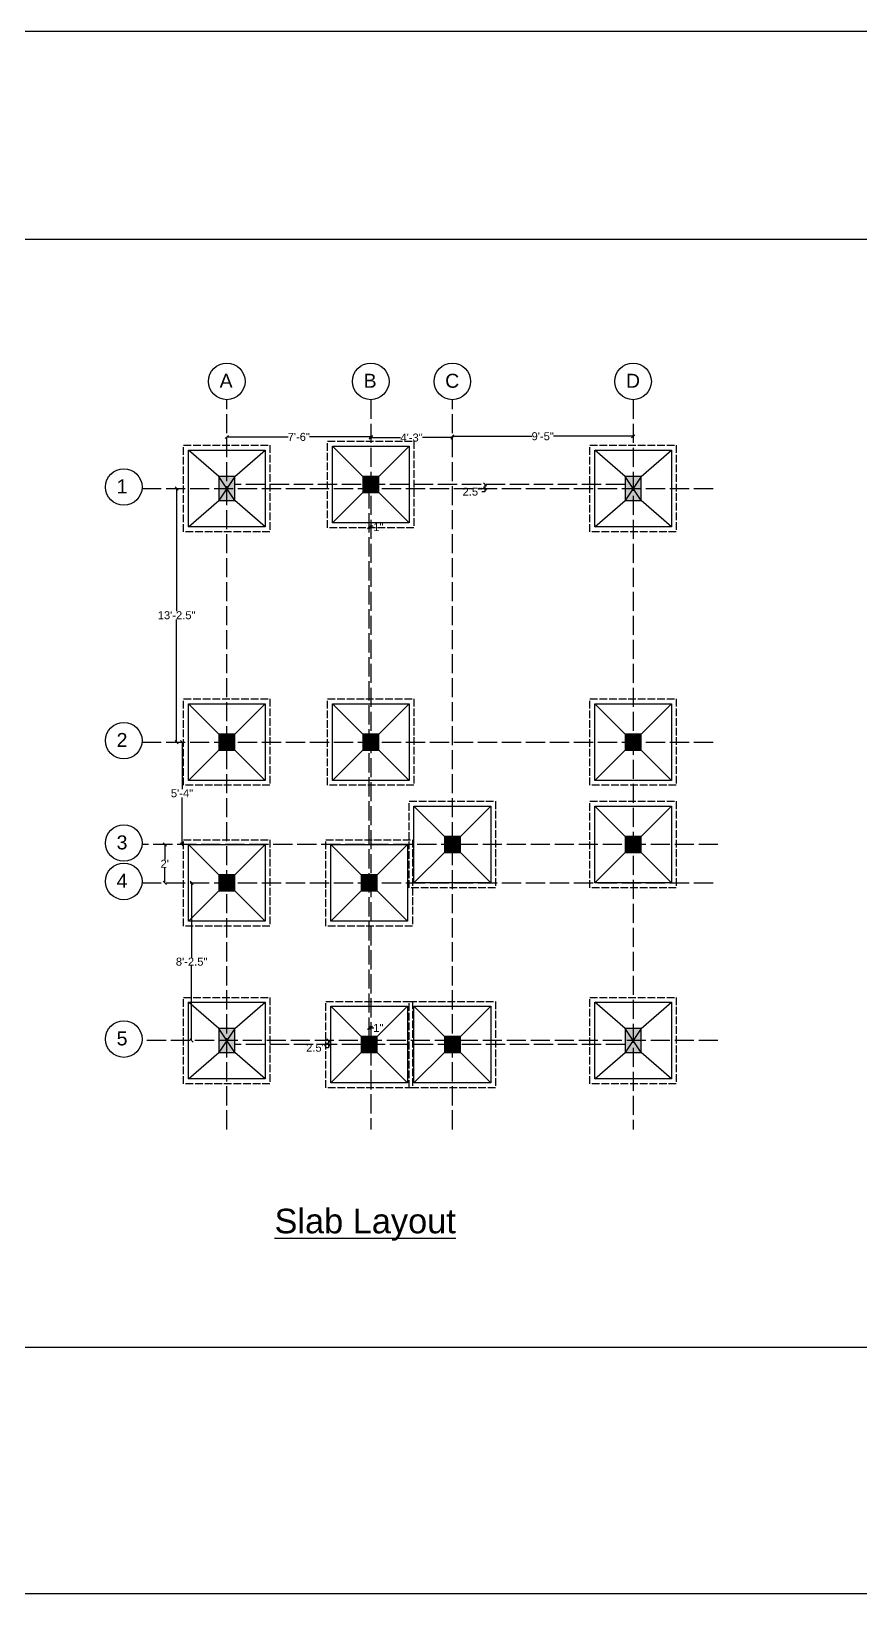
# Model space of a CAD drawing. Header units: inches. Extents: x -7575 to 10804, y -338 to 3076.
# Drawn here: x 3419 to 3937, y -338 to 638 of the extents above; entities that cross this region are included whole.
import ezdxf

# ---------------------------------------------------------------- set-up
doc = ezdxf.new("R2010")
doc.units = ezdxf.units.IN
doc.header["$MEASUREMENT"] = 0
doc.linetypes.add('ACAD_ISO02W100', pattern=[15, 12, -3])
doc.layers.get('0').update_dxf_attribs({"true_color": 0xfafafa})
doc.layers.add('W1', color=40, linetype='Continuous')
doc.styles.get("Standard").update_dxf_attribs({"font": 'arial.ttf'})
doc.dimstyles.get("Standard").update_dxf_attribs({"dimtxt": 5, "dimasz": 2, "dimexe": 0.18, "dimexo": 0.0625, "dimgap": 0.09, "dimtad": 0, "dimtih": 1, "dimtoh": 1, "dimdsep": 46, "dimlunit": 3, "dimtxsty": 'Standard', "dimblk": 'OBLIQUE', "dimcen": 2, "dimse1": 1, "dimse2": 1, "dimclrd": 3, "dimadec": 0, "dimazin": 0, "dimtfac": 1, "dimtofl": 0, "dimtmove": 0, "dimatfit": 3, "dimfxl": 1, "dimtolj": 1, "dimtzin": 0, "dimarcsym": 0})

# ---------------------------------------------------------------- blocks, each defined once
blk = doc.blocks.new('_Oblique')
at = {"color": 0, "linetype": 'ByBlock', "lineweight": -2}
blk.add_line((-0.5, -0.5), (0.5, 0.5), dxfattribs=at)
blk = doc.blocks.new('*D153')
at = {"color": 3, "lineweight": -2, "transparency": 16777216}
for p, q in [((3541.01, 384.7), (3579.29, 384.7)), ((3631.01, 384.7), (3592.72, 384.7))]:
    blk.add_line(p, q, dxfattribs=at)
at = {"layer": 'Defpoints', "color": 0, "transparency": 16777216}
for p in [(3541.01, 385.74), (3631.01, 385.74), (3631.01, 384.7)]:
    blk.add_point(p, dxfattribs=at)
at = {"color": 3, "lineweight": -2, "transparency": 16777216, "xscale": 2, "yscale": 2, "zscale": 2, "rotation": 180}
blk.add_blockref('_Oblique', (3541.01, 384.7), dxfattribs=at)
at = {"color": 3, "lineweight": -2, "transparency": 16777216, "xscale": 2, "yscale": 2, "zscale": 2}
blk.add_blockref('_Oblique', (3631.01, 384.7), dxfattribs=at)
at = {"color": 0, "transparency": 16777216, "insert": (3586.01, 384.7), "char_height": 5, "attachment_point": 5}
blk.add_mtext('\\A1;7\'-6"', dxfattribs=at)
blk = doc.blocks.new('*D154')
at = {"color": 3, "lineweight": -2, "transparency": 16777216}
for p, q in [((3631.01, 384.27), (3649.67, 384.27)), ((3682.01, 384.27), (3663.34, 384.27))]:
    blk.add_line(p, q, dxfattribs=at)
at = {"layer": 'Defpoints', "color": 0, "transparency": 16777216}
for p in [(3631.01, 381.75), (3682.01, 384.27), (3682.01, 379.03)]:
    blk.add_point(p, dxfattribs=at)
at = {"color": 3, "lineweight": -2, "transparency": 16777216, "xscale": 2, "yscale": 2, "zscale": 2, "rotation": 180}
blk.add_blockref('_Oblique', (3631.01, 384.27), dxfattribs=at)
at = {"color": 3, "lineweight": -2, "transparency": 16777216, "xscale": 2, "yscale": 2, "zscale": 2}
blk.add_blockref('_Oblique', (3682.01, 384.27), dxfattribs=at)
at = {"color": 0, "transparency": 16777216, "insert": (3656.51, 384.27), "char_height": 5, "attachment_point": 5}
blk.add_mtext('\\A1;4\'-3"', dxfattribs=at)
blk = doc.blocks.new('*D155')
at = {"color": 3, "lineweight": -2, "transparency": 16777216}
for p, q in [((3682.01, 385.11), (3731.77, 385.11)), ((3795.01, 385.11), (3745.24, 385.11))]:
    blk.add_line(p, q, dxfattribs=at)
at = {"layer": 'Defpoints', "color": 0, "transparency": 16777216}
for p in [(3795.01, 385.11), (3682.01, 379.03), (3795.01, 379.03)]:
    blk.add_point(p, dxfattribs=at)
at = {"color": 3, "lineweight": -2, "transparency": 16777216, "xscale": 2, "yscale": 2, "zscale": 2, "rotation": 180}
blk.add_blockref('_Oblique', (3682.01, 385.11), dxfattribs=at)
at = {"color": 3, "lineweight": -2, "transparency": 16777216, "xscale": 2, "yscale": 2, "zscale": 2}
blk.add_blockref('_Oblique', (3795.01, 385.11), dxfattribs=at)
at = {"color": 0, "transparency": 16777216, "insert": (3738.51, 385.11), "char_height": 5, "attachment_point": 5}
blk.add_mtext('\\A1;9\'-5"', dxfattribs=at)
blk = doc.blocks.new('*D156')
at = {"color": 3, "lineweight": -2, "transparency": 16777216}
for p, q in [((3630.01, 328.36), (3631.01, 328.36)), ((3631.01, 328.36), (3633.01, 328.36))]:
    blk.add_line(p, q, dxfattribs=at)
at = {"layer": 'Defpoints', "color": 0, "transparency": 16777216}
for p in [(3630.01, 328.26), (3631.01, 328.36), (3631.01, 328.26)]:
    blk.add_point(p, dxfattribs=at)
at = {"color": 3, "lineweight": -2, "transparency": 16777216, "xscale": 2, "yscale": 2, "zscale": 2, "rotation": 180}
blk.add_blockref('_Oblique', (3630.01, 328.36), dxfattribs=at)
at = {"color": 3, "lineweight": -2, "transparency": 16777216, "xscale": 2, "yscale": 2, "zscale": 2}
blk.add_blockref('_Oblique', (3631.01, 328.36), dxfattribs=at)
at = {"color": 0, "transparency": 16777216, "insert": (3635.74, 328.36), "char_height": 5, "attachment_point": 5}
blk.add_mtext('\\A1;1"', dxfattribs=at)
blk = doc.blocks.new('*D157')
at = {"color": 3, "lineweight": -2, "transparency": 16777216}
for p, q in [((3509.63, 352.49), (3509.63, 275.88)), ((3509.63, 193.99), (3509.63, 270.59))]:
    blk.add_line(p, q, dxfattribs=at)
at = {"layer": 'Defpoints', "color": 0, "transparency": 16777216}
for p in [(3513.01, 352.49), (3509.63, 193.99), (3513.01, 193.99)]:
    blk.add_point(p, dxfattribs=at)
at = {"color": 3, "lineweight": -2, "transparency": 16777216, "xscale": 2, "yscale": 2, "zscale": 2}
for p, rotation in [((3509.63, 352.49), 90), ((3509.63, 193.99), 270)]:
    blk.add_blockref('_Oblique', p, dxfattribs=dict(at, rotation=rotation))
at = {"color": 0, "transparency": 16777216, "insert": (3509.63, 273.24), "char_height": 5, "attachment_point": 5}
blk.add_mtext('\\A1;13\'-2.5"', dxfattribs=at)
blk = doc.blocks.new('*D158')
at = {"color": 3, "lineweight": -2, "transparency": 16777216}
for p, q in [((3513.01, 193.99), (3513.01, 164.62)), ((3513.01, 129.99), (3513.01, 159.36))]:
    blk.add_line(p, q, dxfattribs=at)
at = {"layer": 'Defpoints', "color": 0, "transparency": 16777216}
for p in [(3513.01, 193.99), (3513.01, 129.99), (3513.01, 129.99)]:
    blk.add_point(p, dxfattribs=at)
at = {"color": 3, "lineweight": -2, "transparency": 16777216, "xscale": 2, "yscale": 2, "zscale": 2}
for p, rotation in [((3513.01, 193.99), 90), ((3513.01, 129.99), 270)]:
    blk.add_blockref('_Oblique', p, dxfattribs=dict(at, rotation=rotation))
at = {"color": 0, "transparency": 16777216, "insert": (3513.01, 161.99), "char_height": 5, "attachment_point": 5}
blk.add_mtext('\\A1;5\'-4"', dxfattribs=at)
blk = doc.blocks.new('*D159')
at = {"color": 3, "lineweight": -2, "transparency": 16777216}
for p, q in [((3502.21, 129.99), (3502.21, 120.59)), ((3502.21, 105.99), (3502.21, 115.39))]:
    blk.add_line(p, q, dxfattribs=at)
at = {"layer": 'Defpoints', "color": 0, "transparency": 16777216}
for p in [(3502.21, 129.99), (3502.21, 105.99), (3502.21, 105.99)]:
    blk.add_point(p, dxfattribs=at)
at = {"color": 3, "lineweight": -2, "transparency": 16777216, "xscale": 2, "yscale": 2, "zscale": 2}
for p, rotation in [((3502.21, 129.99), 90), ((3502.21, 105.99), 270)]:
    blk.add_blockref('_Oblique', p, dxfattribs=dict(at, rotation=rotation))
at = {"color": 0, "transparency": 16777216, "insert": (3502.21, 117.99), "char_height": 5, "attachment_point": 5}
blk.add_mtext("\\A1;2'", dxfattribs=at)
blk = doc.blocks.new('*D160')
at = {"color": 3, "lineweight": -2, "transparency": 16777216}
for p, q in [((3519.02, 105.99), (3519.02, 59.38)), ((3519.02, 7.49), (3519.02, 54.1))]:
    blk.add_line(p, q, dxfattribs=at)
at = {"layer": 'Defpoints', "color": 0, "transparency": 16777216}
for p in [(3519.02, 105.99), (3519.02, 7.49), (3519.02, 7.49)]:
    blk.add_point(p, dxfattribs=at)
at = {"color": 3, "lineweight": -2, "transparency": 16777216, "xscale": 2, "yscale": 2, "zscale": 2}
for p, rotation in [((3519.02, 105.99), 90), ((3519.02, 7.49), 270)]:
    blk.add_blockref('_Oblique', p, dxfattribs=dict(at, rotation=rotation))
at = {"color": 0, "transparency": 16777216, "insert": (3519.02, 56.74), "char_height": 5, "attachment_point": 5}
blk.add_mtext('\\A1;8\'-2.5"', dxfattribs=at)
blk = doc.blocks.new('*D161')
at = {"color": 3, "linetype": 'ACAD_ISO02W100', "lineweight": -2, "transparency": 16777216}
for p, q in [((3702.41, 354.99), (3702.41, 352.49)), ((3702.41, 352.49), (3702.41, 350.49)), ((3702.41, 350.49), (3700.41, 350.49))]:
    blk.add_line(p, q, dxfattribs=at)
at = {"layer": 'Defpoints', "color": 0, "linetype": 'ACAD_ISO02W100', "transparency": 16777216}
for p in [(3700.91, 354.99), (3700.91, 352.49), (3702.41, 352.49)]:
    blk.add_point(p, dxfattribs=at)
at = {"color": 3, "linetype": 'ACAD_ISO02W100', "lineweight": -2, "transparency": 16777216, "xscale": 2, "yscale": 2, "zscale": 2}
for p, rotation in [((3702.41, 354.99), 90), ((3702.41, 352.49), 270)]:
    blk.add_blockref('_Oblique', p, dxfattribs=dict(at, rotation=rotation))
at = {"color": 0, "linetype": 'ACAD_ISO02W100', "transparency": 16777216, "insert": (3694.49, 350.49), "char_height": 5, "attachment_point": 5}
blk.add_mtext('\\A1;2.5"', dxfattribs=at)
blk = doc.blocks.new('*D162')
at = {"color": 3, "linetype": 'ACAD_ISO02W100', "lineweight": -2, "transparency": 16777216}
for p, q in [((3604.6, 2.99), (3602.6, 2.99)), ((3604.6, 7.49), (3604.6, 4.99)), ((3604.6, 4.99), (3604.6, 2.99))]:
    blk.add_line(p, q, dxfattribs=at)
at = {"layer": 'Defpoints', "color": 0, "linetype": 'ACAD_ISO02W100', "transparency": 16777216}
for p in [(3604.6, 7.49), (3604.6, 4.99), (3604.6, 4.99)]:
    blk.add_point(p, dxfattribs=at)
at = {"color": 3, "linetype": 'ACAD_ISO02W100', "lineweight": -2, "transparency": 16777216, "xscale": 2, "yscale": 2, "zscale": 2}
for p, rotation in [((3604.6, 7.49), 90), ((3604.6, 4.99), 270)]:
    blk.add_blockref('_Oblique', p, dxfattribs=dict(at, rotation=rotation))
at = {"color": 0, "linetype": 'ACAD_ISO02W100', "transparency": 16777216, "insert": (3596.68, 2.99), "char_height": 5, "attachment_point": 5}
blk.add_mtext('\\A1;2.5"', dxfattribs=at)
blk = doc.blocks.new('*D163')
at = {"color": 3, "linetype": 'ACAD_ISO02W100', "lineweight": -2, "transparency": 16777216}
for p, q in [((3630.01, 15.41), (3631.01, 15.41)), ((3631.01, 15.41), (3633.01, 15.41))]:
    blk.add_line(p, q, dxfattribs=at)
at = {"layer": 'Defpoints', "color": 0, "linetype": 'ACAD_ISO02W100', "transparency": 16777216}
for p in [(3630.01, 15.14), (3631.01, 15.41), (3631.01, 15.14)]:
    blk.add_point(p, dxfattribs=at)
at = {"color": 3, "linetype": 'ACAD_ISO02W100', "lineweight": -2, "transparency": 16777216, "xscale": 2, "yscale": 2, "zscale": 2, "rotation": 180}
blk.add_blockref('_Oblique', (3630.01, 15.41), dxfattribs=at)
at = {"color": 3, "linetype": 'ACAD_ISO02W100', "lineweight": -2, "transparency": 16777216, "xscale": 2, "yscale": 2, "zscale": 2}
blk.add_blockref('_Oblique', (3631.01, 15.41), dxfattribs=at)
at = {"color": 0, "linetype": 'ACAD_ISO02W100', "transparency": 16777216, "insert": (3635.74, 15.41), "char_height": 5, "attachment_point": 5}
blk.add_mtext('\\A1;1"', dxfattribs=at)

msp = doc.modelspace()

# ---------------------------------------------------------------- hatches: boundary and pattern name
at = {"true_color": 0x20d9be}
h = msp.add_hatch(color=132, dxfattribs=at)
h.dxf.hatch_style = 1
h.paths.add_polyline_path([(3546.009, 359.988), (3536.009, 359.988), (3536.009, 344.988), (3546.009, 344.988)])
h = msp.add_hatch(color=1)
h.dxf.hatch_style = 1
h.paths.add_polyline_path([(3626.009, 359.988), (3626.009, 349.988), (3636.009, 349.988), (3636.009, 359.988)])
h = msp.add_hatch(color=132, dxfattribs=at)
h.dxf.hatch_style = 1
h.paths.add_polyline_path([(3800.009, 359.988), (3790.009, 359.988), (3790.009, 344.988), (3800.009, 344.988)])
h = msp.add_hatch(color=1)
h.dxf.hatch_style = 1
h.paths.add_polyline_path([(3536.009, 198.988), (3536.009, 188.988), (3546.009, 188.988), (3546.009, 198.988)])
h = msp.add_hatch(color=1)
h.dxf.hatch_style = 1
h.paths.add_polyline_path([(3626.009, 198.988), (3626.009, 188.988), (3636.009, 188.988), (3636.009, 198.988)])
h = msp.add_hatch(color=1)
h.dxf.hatch_style = 1
h.paths.add_polyline_path([(3790.009, 198.988), (3790.009, 188.988), (3800.009, 188.988), (3800.009, 198.988)])
h = msp.add_hatch(color=1)
h.dxf.hatch_style = 1
h.paths.add_polyline_path([(3677.009, 134.988), (3677.009, 124.988), (3687.009, 124.988), (3687.009, 134.988)])
h = msp.add_hatch(color=1)
h.dxf.hatch_style = 1
h.paths.add_polyline_path([(3790.009, 134.988), (3790.009, 124.988), (3800.009, 124.988), (3800.009, 134.988)])
h = msp.add_hatch(color=1)
h.dxf.hatch_style = 1
h.paths.add_polyline_path([(3536.009, 110.988), (3536.009, 100.988), (3546.009, 100.988), (3546.009, 110.988)])
h = msp.add_hatch(color=1)
h.dxf.hatch_style = 1
h.paths.add_polyline_path([(3625.009, 110.988), (3625.009, 100.988), (3635.009, 100.988), (3635.009, 110.988)])
h = msp.add_hatch(color=132, dxfattribs=at)
h.dxf.hatch_style = 1
h.paths.add_polyline_path([(3546.009, 14.988), (3536.009, 14.988), (3536.009, -0.012), (3546.009, -0.012)])
h = msp.add_hatch(color=1)
h.dxf.hatch_style = 1
h.paths.add_polyline_path([(3625.009, 9.988), (3625.009, -0.012), (3635.009, -0.012), (3635.009, 9.988)])
h = msp.add_hatch(color=1)
h.dxf.hatch_style = 1
h.paths.add_polyline_path([(3677.009, 9.988), (3677.009, -0.012), (3687.009, -0.012), (3687.009, 9.988)])
h = msp.add_hatch(color=132, dxfattribs=at)
h.dxf.hatch_style = 1
h.paths.add_polyline_path([(3800.009, 14.988), (3790.009, 14.988), (3790.009, -0.012), (3800.009, -0.012)])

# ---------------------------------------------------------------- linework, layer by layer
at = {"linetype": 'ACAD_ISO02W100'}
for p, q in [((3541.009, -48.012), (3541.009, 407.988)), ((3631.009, 407.988), (3631.009, 198.988)), ((3682.009, -48.012), (3682.009, 407.988)), ((3795.009, 407.988), (3795.009, -48.012)), ((3488.009, 352.488), (3848.009, 352.488)), ((3790.009, 354.988), (3546.009, 354.988)), ((3630.009, 9.988), (3630.009, 349.988)), ((3631.009, 198.988), (3631.009, -48.012)), ((3488.009, 193.988), (3848.009, 193.988)), ((3687.009, 129.988), (3488.009, 129.988)), ((3848.009, 129.988), (3687.009, 129.988)), ((3488.009, 105.988), (3848.009, 105.988)), ((3848.009, 7.488), (3488.009, 7.488)), ((3848.009, 7.488), (3488.009, 7.488)), ((3790.009, 4.988), (3546.009, 4.988))]:
    msp.add_line(p, q, dxfattribs=at)
for p, q in [((3536.009, 359.988), (3517.009, 376.488)), ((3546.009, 359.988), (3565.009, 376.488)), ((3607.009, 378.988), (3626.009, 359.988)), ((3636.009, 359.988), (3655.009, 378.988)), ((3790.009, 359.988), (3771.009, 376.488)), ((3800.009, 359.988), (3819.009, 376.488)), ((3517.009, 328.488), (3536.009, 344.988)), ((3565.009, 328.488), (3546.009, 344.988)), ((3626.009, 349.988), (3607.009, 330.988)), ((3636.009, 349.988), (3655.009, 330.988)), ((3771.009, 328.488), (3790.009, 344.988)), ((3819.009, 328.488), (3800.009, 344.988)), ((3517.009, 217.988), (3536.009, 198.988)), ((3546.009, 198.988), (3565.009, 217.988)), ((3607.009, 217.988), (3626.009, 198.988)), ((3636.009, 198.988), (3655.009, 217.988)), ((3771.009, 217.988), (3790.009, 198.988)), ((3800.009, 198.988), (3819.009, 217.988)), ((3536.009, 188.988), (3517.009, 169.988)), ((3546.009, 188.988), (3565.009, 169.988)), ((3626.009, 188.988), (3607.009, 169.988)), ((3636.009, 188.988), (3655.009, 169.988)), ((3790.009, 188.988), (3771.009, 169.988)), ((3800.009, 188.988), (3819.009, 169.988)), ((3658.009, 153.988), (3677.009, 134.988)), ((3687.009, 134.988), (3706.009, 153.988)), ((3771.009, 153.988), (3790.009, 134.988)), ((3800.009, 134.988), (3819.009, 153.988)), ((3517.009, 129.988), (3536.009, 110.988)), ((3546.009, 110.988), (3565.009, 129.988)), ((3606.009, 129.988), (3625.009, 110.988)), ((3635.009, 110.988), (3654.009, 129.988)), ((3677.009, 124.988), (3658.009, 105.988)), ((3687.009, 124.988), (3706.009, 105.988)), ((3790.009, 124.988), (3771.009, 105.988)), ((3800.009, 124.988), (3819.009, 105.988)), ((3536.009, 100.988), (3517.009, 81.988)), ((3546.009, 100.988), (3565.009, 81.988)), ((3625.009, 100.988), (3606.009, 81.988)), ((3635.009, 100.988), (3654.009, 81.988)), ((3536.009, 14.988), (3517.009, 31.488)), ((3546.009, 14.988), (3565.009, 31.488)), ((3790.009, 14.988), (3771.009, 31.488)), ((3800.009, 14.988), (3819.009, 31.488)), ((3606.009, 28.988), (3625.009, 9.988)), ((3635.009, 9.988), (3654.009, 28.988)), ((3658.009, 28.988), (3677.009, 9.988)), ((3687.009, 9.988), (3706.009, 28.988)), ((3517.009, -16.512), (3536.009, -0.012)), ((3565.009, -16.512), (3546.009, -0.012)), ((3625.009, -0.012), (3606.009, -19.012)), ((3635.009, -0.012), (3654.009, -19.012)), ((3677.009, -0.012), (3658.009, -19.012)), ((3687.009, -0.012), (3706.009, -19.012)), ((3771.009, -16.512), (3790.009, -0.012)), ((3819.009, -16.512), (3800.009, -0.012))]:
    msp.add_line(p, q)
for points in [[(1702.502, 638.237), (5191.399, 638.237), (5191.399, -338.232), (1702.502, -338.232)], [(2690.608, 508.317), (5133.402, 508.317), (5133.402, -184.426), (2690.608, -184.426)], [(3517.009, 376.488), (3565.009, 376.488), (3565.009, 328.488), (3517.009, 328.488)], [(3607.009, 378.988), (3655.009, 378.988), (3655.009, 330.988), (3607.009, 330.988)], [(3771.009, 376.488), (3819.009, 376.488), (3819.009, 328.488), (3771.009, 328.488)], [(3517.009, 217.988), (3565.009, 217.988), (3565.009, 169.988), (3517.009, 169.988)], [(3607.009, 217.988), (3655.009, 217.988), (3655.009, 169.988), (3607.009, 169.988)], [(3771.009, 217.988), (3819.009, 217.988), (3819.009, 169.988), (3771.009, 169.988)], [(3658.009, 153.988), (3706.009, 153.988), (3706.009, 105.988), (3658.009, 105.988)], [(3771.009, 153.988), (3819.009, 153.988), (3819.009, 105.988), (3771.009, 105.988)], [(3517.009, 129.988), (3565.009, 129.988), (3565.009, 81.988), (3517.009, 81.988)], [(3606.009, 129.988), (3654.009, 129.988), (3654.009, 81.988), (3606.009, 81.988)], [(3517.009, 31.488), (3565.009, 31.488), (3565.009, -16.512), (3517.009, -16.512)], [(3771.009, 31.488), (3819.009, 31.488), (3819.009, -16.512), (3771.009, -16.512)], [(3606.009, 28.988), (3654.009, 28.988), (3654.009, -19.012), (3606.009, -19.012)], [(3658.009, 28.988), (3706.009, 28.988), (3706.009, -19.012), (3658.009, -19.012)]]:
    msp.add_lwpolyline(points, close=True)
at = {"color": 41, "linetype": 'ACAD_ISO02W100', "ltscale": 0.4, "true_color": 0xf4ee51}
for points in [[(3604.009, 381.988), (3658.009, 381.988), (3658.009, 327.988), (3604.009, 327.988)], [(3514.009, 379.488), (3568.009, 379.488), (3568.009, 325.488), (3514.009, 325.488)], [(3768.009, 379.488), (3822.009, 379.488), (3822.009, 325.488), (3768.009, 325.488)], [(3514.009, 220.988), (3568.009, 220.988), (3568.009, 166.988), (3514.009, 166.988)], [(3604.009, 220.988), (3658.009, 220.988), (3658.009, 166.988), (3604.009, 166.988)], [(3768.009, 220.988), (3822.009, 220.988), (3822.009, 166.988), (3768.009, 166.988)], [(3655.009, 156.988), (3709.009, 156.988), (3709.009, 102.988), (3655.009, 102.988)], [(3768.009, 156.988), (3822.009, 156.988), (3822.009, 102.988), (3768.009, 102.988)], [(3514.009, 132.988), (3568.009, 132.988), (3568.009, 78.988), (3514.009, 78.988)], [(3603.009, 132.988), (3657.009, 132.988), (3657.009, 78.988), (3603.009, 78.988)], [(3514.009, 34.488), (3568.009, 34.488), (3568.009, -19.512), (3514.009, -19.512)], [(3603.009, 31.988), (3657.009, 31.988), (3657.009, -22.012), (3603.009, -22.012)], [(3655.009, 31.988), (3709.009, 31.988), (3709.009, -22.012), (3655.009, -22.012)], [(3768.009, 34.488), (3822.009, 34.488), (3822.009, -19.512), (3768.009, -19.512)]]:
    msp.add_lwpolyline(points, close=True, dxfattribs=at)
for centre in [(3541.009, 419.416), (3631.009, 419.416), (3682.009, 419.416), (3795.009, 419.416), (3476.619, 353.418), (3476.619, 194.918), (3476.619, 130.918), (3476.619, 106.918), (3476.619, 8.418)]:
    msp.add_circle(centre, 11.428)
at = {"layer": 'W1', "color": 132, "true_color": 0x20d9be}
for p, q in [((3546.009, 359.988), (3536.009, 344.988)), ((3546.009, 344.988), (3536.009, 359.988)), ((3800.009, 359.988), (3790.009, 344.988)), ((3800.009, 344.988), (3790.009, 359.988)), ((3546.009, 14.988), (3536.009, -0.012)), ((3546.009, -0.012), (3536.009, 14.988)), ((3800.009, 14.988), (3790.009, -0.012)), ((3800.009, -0.012), (3790.009, 14.988))]:
    msp.add_line(p, q, dxfattribs=at)
at = {"layer": 'W1', "color": 1}
for p, q in [((3626.009, 349.988), (3636.009, 359.988)), ((3636.009, 349.988), (3626.009, 359.988)), ((3536.009, 188.988), (3546.009, 198.988)), ((3546.009, 188.988), (3536.009, 198.988)), ((3626.009, 188.988), (3636.009, 198.988)), ((3636.009, 188.988), (3626.009, 198.988)), ((3790.009, 188.988), (3800.009, 198.988)), ((3800.009, 188.988), (3790.009, 198.988)), ((3677.009, 124.988), (3687.009, 134.988)), ((3687.009, 124.988), (3677.009, 134.988)), ((3790.009, 124.988), (3800.009, 134.988)), ((3800.009, 124.988), (3790.009, 134.988)), ((3536.009, 100.988), (3546.009, 110.988)), ((3546.009, 100.988), (3536.009, 110.988)), ((3625.009, 100.988), (3635.009, 110.988)), ((3635.009, 100.988), (3625.009, 110.988)), ((3625.009, -0.012), (3635.009, 9.988)), ((3635.009, -0.012), (3625.009, 9.988)), ((3625.009, -0.012), (3635.009, 9.988)), ((3635.009, -0.012), (3625.009, 9.988)), ((3677.009, -0.012), (3687.009, 9.988)), ((3687.009, -0.012), (3677.009, 9.988)), ((3677.009, -0.012), (3687.009, 9.988)), ((3687.009, -0.012), (3677.009, 9.988))]:
    msp.add_line(p, q, dxfattribs=at)
at = {"layer": 'W1', "color": 132, "true_color": 0x20d9be}
for points in [[(3536.009, 344.988), (3546.009, 344.988), (3546.009, 359.988), (3536.009, 359.988)], [(3536.009, 344.988), (3546.009, 344.988), (3546.009, 359.988), (3536.009, 359.988)], [(3790.009, 344.988), (3800.009, 344.988), (3800.009, 359.988), (3790.009, 359.988)], [(3790.009, 344.988), (3800.009, 344.988), (3800.009, 359.988), (3790.009, 359.988)], [(3536.009, -0.012), (3546.009, -0.012), (3546.009, 14.988), (3536.009, 14.988)], [(3536.009, -0.012), (3546.009, -0.012), (3546.009, 14.988), (3536.009, 14.988)], [(3790.009, -0.012), (3800.009, -0.012), (3800.009, 14.988), (3790.009, 14.988)], [(3790.009, -0.012), (3800.009, -0.012), (3800.009, 14.988), (3790.009, 14.988)]]:
    msp.add_lwpolyline(points, close=True, dxfattribs=at)
at = {"layer": 'W1', "color": 1}
for points in [[(3626.009, 349.988), (3636.009, 349.988), (3636.009, 359.988), (3626.009, 359.988)], [(3626.009, 349.988), (3636.009, 349.988), (3636.009, 359.988), (3626.009, 359.988)], [(3536.009, 188.988), (3546.009, 188.988), (3546.009, 198.988), (3536.009, 198.988)], [(3536.009, 188.988), (3546.009, 188.988), (3546.009, 198.988), (3536.009, 198.988)], [(3626.009, 188.988), (3636.009, 188.988), (3636.009, 198.988), (3626.009, 198.988)], [(3626.009, 188.988), (3636.009, 188.988), (3636.009, 198.988), (3626.009, 198.988)], [(3790.009, 188.988), (3800.009, 188.988), (3800.009, 198.988), (3790.009, 198.988)], [(3790.009, 188.988), (3800.009, 188.988), (3800.009, 198.988), (3790.009, 198.988)], [(3677.009, 124.988), (3687.009, 124.988), (3687.009, 134.988), (3677.009, 134.988)], [(3677.009, 124.988), (3687.009, 124.988), (3687.009, 134.988), (3677.009, 134.988)], [(3790.009, 124.988), (3800.009, 124.988), (3800.009, 134.988), (3790.009, 134.988)], [(3790.009, 124.988), (3800.009, 124.988), (3800.009, 134.988), (3790.009, 134.988)], [(3536.009, 100.988), (3546.009, 100.988), (3546.009, 110.988), (3536.009, 110.988)], [(3536.009, 100.988), (3546.009, 100.988), (3546.009, 110.988), (3536.009, 110.988)], [(3625.009, 100.988), (3635.009, 100.988), (3635.009, 110.988), (3625.009, 110.988)], [(3625.009, 100.988), (3635.009, 100.988), (3635.009, 110.988), (3625.009, 110.988)], [(3625.009, -0.012), (3635.009, -0.012), (3635.009, 9.988), (3625.009, 9.988)], [(3625.009, -0.012), (3635.009, -0.012), (3635.009, 9.988), (3625.009, 9.988)], [(3625.009, -0.012), (3635.009, -0.012), (3635.009, 9.988), (3625.009, 9.988)], [(3677.009, -0.012), (3687.009, -0.012), (3687.009, 9.988), (3677.009, 9.988)], [(3677.009, -0.012), (3687.009, -0.012), (3687.009, 9.988), (3677.009, 9.988)], [(3677.009, -0.012), (3687.009, -0.012), (3687.009, 9.988), (3677.009, 9.988)]]:
    msp.add_lwpolyline(points, close=True, dxfattribs=at)

# ---------------------------------------------------------------- texts
at = {"attachment_point": 1}
for s, width, gutter_width, insert, char_height in [('A', 6366.94365, 109.2, (3536.517, 424.18), 8.736), ('B', 6366.94365, 109.2, (3626.517, 424.18), 8.736), ('C', 6366.94365, 109.2, (3677.517, 424.18), 8.736), ('D', 6366.94365, 109.2, (3790.517, 424.18), 8.736), ('1', 6366.94365, 109.2, (3472.127, 358.182), 8.736), ('2', 6366.94365, 109.2, (3472.127, 199.682), 8.736), ('3', 6366.94365, 109.2, (3472.127, 135.682), 8.736), ('4', 6366.94365, 109.2, (3472.127, 111.682), 8.736), ('5', 6366.94365, 109.2, (3472.127, 13.182), 8.736), ('{\\LSlab Layout}', 18892.24403, 76.8, (3570.837, -97.612), 15.36)]:
    msp.add_mtext_dynamic_manual_height_columns(s, width=width, gutter_width=gutter_width, heights=[0], dxfattribs=dict(at, insert=insert, char_height=char_height))

# ---------------------------------------------------------------- dimensions: what is measured, and where the dimension line sits
for base, p1, p2, picture, middle in [((3631.009, 384.696), (3541.009, 385.743), (3631.009, 385.743), '*D153', (3586.009, 384.696)), ((3682.009, 384.269), (3631.009, 381.752), (3682.009, 379.026), '*D154', (3656.509, 384.269)), ((3795.009, 385.107), (3682.009, 379.026), (3795.009, 379.026), '*D155', (3738.509, 385.107)), ((3631.009, 328.362), (3630.009, 328.261), (3631.009, 328.261), '*D156', (3635.737, 328.362))]:
    dim = msp.add_linear_dim(base=base, p1=p1, p2=p2, dimstyle='Standard')
    dim.commit()
    dim.dimension.update_dxf_attribs({"geometry": picture, "text_midpoint": middle})
for base, p1, p2, picture, middle in [((3509.632, 193.988), (3513.013, 352.488), (3513.013, 193.988), '*D157', (3509.632, 273.238)), ((3513.013, 129.988), (3513.013, 193.988), (3513.013, 129.988), '*D158', (3513.013, 161.988)), ((3502.206, 105.988), (3502.206, 129.988), (3502.206, 105.988), '*D159', (3502.206, 117.988)), ((3519.021, 7.488), (3519.021, 105.988), (3519.021, 7.488), '*D160', (3519.021, 56.738))]:
    dim = msp.add_linear_dim(base=base, p1=p1, p2=p2, angle=90, dimstyle='Standard')
    dim.commit()
    dim.dimension.update_dxf_attribs({"geometry": picture, "text_midpoint": middle})
at = {"linetype": 'ACAD_ISO02W100'}
for base, p1, p2, picture, middle in [((3702.411, 352.488), (3700.914, 354.988), (3700.914, 352.488), '*D161', (3694.492, 350.488)), ((3604.597, 4.988), (3604.597, 7.488), (3604.597, 4.988), '*D162', (3596.678, 2.988))]:
    dim = msp.add_linear_dim(base=base, p1=p1, p2=p2, angle=90, dimstyle='Standard', dxfattribs=at)
    dim.commit()
    dim.dimension.update_dxf_attribs({"geometry": picture, "text_midpoint": middle})
dim = msp.add_linear_dim(base=(3631.009, 15.414), p1=(3630.009, 15.143), p2=(3631.009, 15.143), dimstyle='Standard', dxfattribs=at)
dim.commit()
dim.dimension.update_dxf_attribs({"geometry": '*D163', "text_midpoint": (3635.737, 15.414)})

doc.saveas('drawing.dxf')
